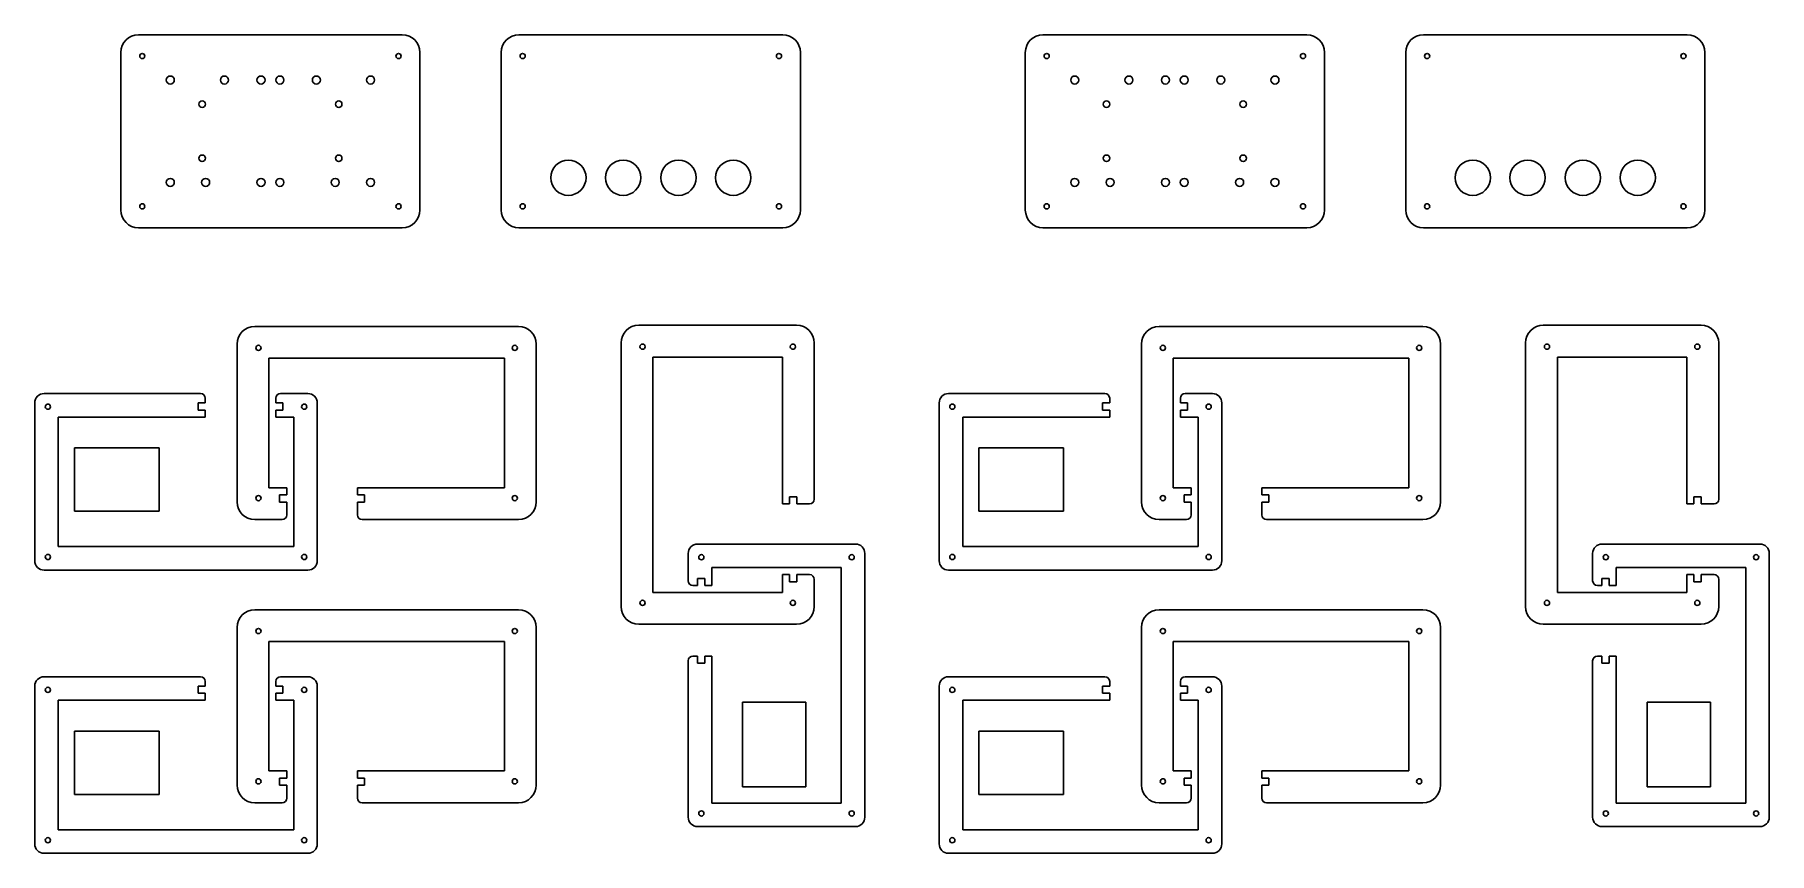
# Model space of a CAD drawing. Extents: x 12 to 748, y 27 to 375.
import ezdxf

# ---------------------------------------------------------------- set-up
doc = ezdxf.new("R2010")
doc.units = 0
doc.layers.get('0').update_dxf_attribs({"color": 5, "linetype": 'CONTINUOUS'})

msp = doc.modelspace()

# ---------------------------------------------------------------- linework, layer by layer
for p, q in [((167.633361, 374.950461), (55.633361, 374.950461)), ((329.13126, 374.950461), (217.13126, 374.950461)), ((551.633361, 374.950461), (439.633361, 374.950461)), ((713.13126, 374.950461), (601.13126, 374.950461)), ((48.133361, 300.450461), (48.133361, 367.450461)), ((175.133361, 300.450461), (175.133361, 367.450461)), ((209.63126, 300.450461), (209.63126, 367.450461)), ((336.63126, 300.450461), (336.63126, 367.450461)), ((432.133361, 300.450461), (432.133361, 367.450461)), ((559.133361, 300.450461), (559.133361, 367.450461)), ((593.63126, 300.450461), (593.63126, 367.450461)), ((720.63126, 300.450461), (720.63126, 367.450461)), ((55.633361, 292.950461), (167.633361, 292.950461)), ((217.13126, 292.950461), (329.13126, 292.950461)), ((439.633361, 292.950461), (551.633361, 292.950461)), ((601.13126, 292.950461), (713.13126, 292.950461)), ((216.961269, 251.013884), (104.961269, 251.013884)), ((268.030766, 251.526663), (335.030766, 251.526663)), ((600.961269, 251.013884), (488.961269, 251.013884)), ((652.030766, 251.526663), (719.030766, 251.526663)), ((97.461269, 243.513884), (97.461269, 176.513884)), ((224.461269, 243.513884), (224.461269, 176.513884)), ((260.530766, 244.026663), (260.530766, 132.026663)), ((342.530766, 244.026663), (342.530766, 177.620988)), ((481.461269, 243.513884), (481.461269, 176.513884)), ((608.461269, 243.513884), (608.461269, 176.513884)), ((644.530766, 244.026663), (644.530766, 132.026663)), ((726.530766, 244.026663), (726.530766, 177.620988)), ((210.961269, 237.513884), (110.961269, 237.513884)), ((110.961269, 237.513884), (110.961269, 182.513884)), ((210.961269, 237.513884), (210.961269, 182.513884)), ((274.030766, 238.026663), (274.030766, 138.026663)), ((274.030766, 238.026663), (329.030766, 238.026663)), ((329.030766, 175.620988), (329.030766, 238.026663)), ((594.961269, 237.513884), (494.961269, 237.513884)), ((494.961269, 237.513884), (494.961269, 182.513884)), ((594.961269, 237.513884), (594.961269, 182.513884)), ((658.030766, 238.026663), (658.030766, 138.026663)), ((658.030766, 238.026663), (713.030766, 238.026663)), ((713.030766, 175.620988), (713.030766, 238.026663)), ((81.954768, 222.535159), (15.549093, 222.535159)), ((115.954768, 222.535159), (127.549093, 222.535159)), ((465.954768, 222.535159), (399.549093, 222.535159)), ((499.954768, 222.535159), (511.549093, 222.535159)), ((11.549093, 151.535159), (11.549093, 218.535159)), ((80.954768, 215.535159), (80.954768, 218.585159)), ((83.954768, 218.585159), (80.954768, 218.585159)), ((83.954768, 215.535159), (80.954768, 215.535159)), ((83.954768, 218.585159), (83.954768, 220.535159)), ((83.954768, 212.535159), (83.954768, 215.535159)), ((113.954768, 218.585159), (113.954768, 220.535159)), ((116.954768, 218.585159), (113.954768, 218.585159)), ((113.954768, 212.535159), (113.954768, 215.535159)), ((116.954768, 215.535159), (113.954768, 215.535159)), ((116.954768, 215.535159), (116.954768, 218.585159)), ((131.549093, 151.535159), (131.549093, 218.535159)), ((395.549093, 151.535159), (395.549093, 218.535159)), ((464.954768, 215.535159), (464.954768, 218.585159)), ((467.954768, 218.585159), (464.954768, 218.585159)), ((467.954768, 215.535159), (464.954768, 215.535159)), ((467.954768, 218.585159), (467.954768, 220.535159)), ((467.954768, 212.535159), (467.954768, 215.535159)), ((497.954768, 218.585159), (497.954768, 220.535159)), ((500.954768, 218.585159), (497.954768, 218.585159)), ((497.954768, 212.535159), (497.954768, 215.535159)), ((500.954768, 215.535159), (497.954768, 215.535159)), ((500.954768, 215.535159), (500.954768, 218.585159)), ((515.549093, 151.535159), (515.549093, 218.535159)), ((21.549093, 157.535159), (21.549093, 212.535159)), ((21.549093, 212.535159), (83.954768, 212.535159)), ((113.954768, 212.535159), (121.549093, 212.535159)), ((121.549093, 157.535159), (121.549093, 212.535159)), ((405.549093, 157.535159), (405.549093, 212.535159)), ((405.549093, 212.535159), (467.954768, 212.535159)), ((497.954768, 212.535159), (505.549093, 212.535159)), ((505.549093, 157.535159), (505.549093, 212.535159)), ((28.463454, 172.532176), (28.463454, 199.432176)), ((28.463454, 199.432176), (64.363454, 199.432176)), ((64.363454, 172.532176), (64.363454, 199.432176)), ((412.463454, 172.532176), (412.463454, 199.432176)), ((412.463454, 199.432176), (448.363454, 199.432176)), ((448.363454, 172.532176), (448.363454, 199.432176)), ((118.555593, 182.513884), (110.961269, 182.513884)), ((115.555593, 179.513884), (118.555593, 179.513884)), ((115.555593, 179.513884), (115.555593, 176.463884)), ((118.555593, 182.513884), (118.555593, 179.513884)), ((148.555593, 182.513884), (148.555593, 179.513884)), ((148.555593, 182.513884), (210.961269, 182.513884)), ((148.555593, 179.513884), (151.555593, 179.513884)), ((151.555593, 179.513884), (151.555593, 176.463884)), ((332.030766, 178.620988), (335.080766, 178.620988)), ((332.030766, 175.620988), (332.030766, 178.620988)), ((335.080766, 175.620988), (335.080766, 178.620988)), ((502.555593, 182.513884), (494.961269, 182.513884)), ((499.555593, 179.513884), (502.555593, 179.513884)), ((499.555593, 179.513884), (499.555593, 176.463884)), ((502.555593, 182.513884), (502.555593, 179.513884)), ((532.555593, 182.513884), (532.555593, 179.513884)), ((532.555593, 182.513884), (594.961269, 182.513884)), ((532.555593, 179.513884), (535.555593, 179.513884)), ((535.555593, 179.513884), (535.555593, 176.463884)), ((716.030766, 178.620988), (719.080766, 178.620988)), ((716.030766, 175.620988), (716.030766, 178.620988)), ((719.080766, 175.620988), (719.080766, 178.620988)), ((28.463454, 172.532176), (64.363454, 172.532176)), ((115.555593, 176.463884), (118.555593, 176.463884)), ((118.555593, 176.463884), (118.555593, 171.013884)), ((148.555593, 176.463884), (148.555593, 171.013884)), ((148.555593, 176.463884), (151.555593, 176.463884)), ((329.030766, 175.620988), (332.030766, 175.620988)), ((335.080766, 175.620988), (340.530766, 175.620988)), ((412.463454, 172.532176), (448.363454, 172.532176)), ((499.555593, 176.463884), (502.555593, 176.463884)), ((502.555593, 176.463884), (502.555593, 171.013884)), ((532.555593, 176.463884), (532.555593, 171.013884)), ((532.555593, 176.463884), (535.555593, 176.463884)), ((713.030766, 175.620988), (716.030766, 175.620988)), ((719.080766, 175.620988), (724.530766, 175.620988)), ((116.555593, 169.013884), (104.961269, 169.013884)), ((216.961269, 169.013884), (150.555593, 169.013884)), ((500.555593, 169.013884), (488.961269, 169.013884)), ((600.961269, 169.013884), (534.555593, 169.013884)), ((21.549093, 157.535159), (121.549093, 157.535159)), ((360.009491, 158.614487), (293.009491, 158.614487)), ((405.549093, 157.535159), (505.549093, 157.535159)), ((744.009491, 158.614487), (677.009491, 158.614487)), ((15.549093, 147.535159), (127.549093, 147.535159)), ((289.009491, 143.020163), (289.009491, 154.614487)), ((354.009491, 148.614487), (299.009491, 148.614487)), ((299.009491, 141.020163), (299.009491, 148.614487)), ((354.009491, 48.614487), (354.009491, 148.614487)), ((364.009491, 42.614487), (364.009491, 154.614487)), ((399.549093, 147.535159), (511.549093, 147.535159)), ((673.009491, 143.020163), (673.009491, 154.614487)), ((738.009491, 148.614487), (683.009491, 148.614487)), ((683.009491, 141.020163), (683.009491, 148.614487)), ((738.009491, 48.614487), (738.009491, 148.614487)), ((748.009491, 42.614487), (748.009491, 154.614487)), ((292.959491, 141.020163), (291.009491, 141.020163)), ((292.959491, 144.020163), (292.959491, 141.020163)), ((296.009491, 144.020163), (292.959491, 144.020163)), ((296.009491, 144.020163), (296.009491, 141.020163)), ((299.009491, 141.020163), (296.009491, 141.020163)), ((329.030766, 145.620988), (332.030766, 145.620988)), ((329.030766, 145.620988), (329.030766, 138.026663)), ((332.030766, 142.620988), (332.030766, 145.620988)), ((332.030766, 142.620988), (335.080766, 142.620988)), ((335.080766, 145.620988), (340.530766, 145.620988)), ((335.080766, 142.620988), (335.080766, 145.620988)), ((342.530766, 143.620988), (342.530766, 132.026663)), ((676.959491, 141.020163), (675.009491, 141.020163)), ((676.959491, 144.020163), (676.959491, 141.020163)), ((680.009491, 144.020163), (676.959491, 144.020163)), ((680.009491, 144.020163), (680.009491, 141.020163)), ((683.009491, 141.020163), (680.009491, 141.020163)), ((713.030766, 145.620988), (716.030766, 145.620988)), ((713.030766, 145.620988), (713.030766, 138.026663)), ((716.030766, 142.620988), (716.030766, 145.620988)), ((716.030766, 142.620988), (719.080766, 142.620988)), ((719.080766, 145.620988), (724.530766, 145.620988)), ((719.080766, 142.620988), (719.080766, 145.620988)), ((726.530766, 143.620988), (726.530766, 132.026663)), ((274.030766, 138.026663), (329.030766, 138.026663)), ((658.030766, 138.026663), (713.030766, 138.026663)), ((216.961269, 130.731458), (104.961269, 130.731458)), ((600.961269, 130.731458), (488.961269, 130.731458)), ((97.461269, 123.231458), (97.461269, 56.231458)), ((224.461269, 123.231458), (224.461269, 56.231458)), ((268.030766, 124.526663), (335.030766, 124.526663)), ((481.461269, 123.231458), (481.461269, 56.231458)), ((608.461269, 123.231458), (608.461269, 56.231458)), ((652.030766, 124.526663), (719.030766, 124.526663)), ((210.961269, 117.231458), (110.961269, 117.231458)), ((110.961269, 117.231458), (110.961269, 62.231458)), ((210.961269, 117.231458), (210.961269, 62.231458)), ((292.959491, 111.020163), (291.009491, 111.020163)), ((292.959491, 111.020163), (292.959491, 108.020163)), ((299.009491, 111.020163), (296.009491, 111.020163)), ((296.009491, 111.020163), (296.009491, 108.020163)), ((299.009491, 48.614487), (299.009491, 111.020163)), ((594.961269, 117.231458), (494.961269, 117.231458)), ((494.961269, 117.231458), (494.961269, 62.231458)), ((594.961269, 117.231458), (594.961269, 62.231458)), ((676.959491, 111.020163), (675.009491, 111.020163)), ((676.959491, 111.020163), (676.959491, 108.020163)), ((683.009491, 111.020163), (680.009491, 111.020163)), ((680.009491, 111.020163), (680.009491, 108.020163)), ((683.009491, 48.614487), (683.009491, 111.020163)), ((289.009491, 109.020163), (289.009491, 42.614487)), ((296.009491, 108.020163), (292.959491, 108.020163)), ((673.009491, 109.020163), (673.009491, 42.614487)), ((680.009491, 108.020163), (676.959491, 108.020163)), ((11.549093, 31.252733), (11.549093, 98.252733)), ((81.954768, 102.252733), (15.549093, 102.252733)), ((80.954768, 95.252733), (80.954768, 98.302733)), ((83.954768, 98.302733), (80.954768, 98.302733)), ((83.954768, 98.302733), (83.954768, 100.252733)), ((113.954768, 98.302733), (113.954768, 100.252733)), ((116.954768, 98.302733), (113.954768, 98.302733)), ((115.954768, 102.252733), (127.549093, 102.252733)), ((116.954768, 95.252733), (116.954768, 98.302733)), ((131.549093, 31.252733), (131.549093, 98.252733)), ((395.549093, 31.252733), (395.549093, 98.252733)), ((465.954768, 102.252733), (399.549093, 102.252733)), ((464.954768, 95.252733), (464.954768, 98.302733)), ((467.954768, 98.302733), (464.954768, 98.302733)), ((467.954768, 98.302733), (467.954768, 100.252733)), ((497.954768, 98.302733), (497.954768, 100.252733)), ((500.954768, 98.302733), (497.954768, 98.302733)), ((499.954768, 102.252733), (511.549093, 102.252733)), ((500.954768, 95.252733), (500.954768, 98.302733)), ((515.549093, 31.252733), (515.549093, 98.252733)), ((21.549093, 37.252733), (21.549093, 92.252733)), ((21.549093, 92.252733), (83.954768, 92.252733)), ((83.954768, 95.252733), (80.954768, 95.252733)), ((83.954768, 92.252733), (83.954768, 95.252733)), ((113.954768, 92.252733), (113.954768, 95.252733)), ((116.954768, 95.252733), (113.954768, 95.252733)), ((113.954768, 92.252733), (121.549093, 92.252733)), ((121.549093, 37.252733), (121.549093, 92.252733)), ((339.012475, 91.428849), (312.112475, 91.428849)), ((312.112475, 55.528849), (312.112475, 91.428849)), ((339.012475, 55.528849), (339.012475, 91.428849)), ((405.549093, 37.252733), (405.549093, 92.252733)), ((405.549093, 92.252733), (467.954768, 92.252733)), ((467.954768, 95.252733), (464.954768, 95.252733)), ((467.954768, 92.252733), (467.954768, 95.252733)), ((497.954768, 92.252733), (497.954768, 95.252733)), ((500.954768, 95.252733), (497.954768, 95.252733)), ((497.954768, 92.252733), (505.549093, 92.252733)), ((505.549093, 37.252733), (505.549093, 92.252733)), ((723.012475, 91.428849), (696.112475, 91.428849)), ((696.112475, 55.528849), (696.112475, 91.428849)), ((723.012475, 55.528849), (723.012475, 91.428849)), ((28.463454, 52.24975), (28.463454, 79.14975)), ((28.463454, 79.14975), (64.363454, 79.14975)), ((64.363454, 52.24975), (64.363454, 79.14975)), ((412.463454, 52.24975), (412.463454, 79.14975)), ((412.463454, 79.14975), (448.363454, 79.14975)), ((448.363454, 52.24975), (448.363454, 79.14975)), ((118.555593, 62.231458), (110.961269, 62.231458)), ((115.555593, 59.231458), (118.555593, 59.231458)), ((115.555593, 59.231458), (115.555593, 56.181458)), ((118.555593, 62.231458), (118.555593, 59.231458)), ((148.555593, 62.231458), (148.555593, 59.231458)), ((148.555593, 62.231458), (210.961269, 62.231458)), ((148.555593, 59.231458), (151.555593, 59.231458)), ((151.555593, 59.231458), (151.555593, 56.181458)), ((502.555593, 62.231458), (494.961269, 62.231458)), ((499.555593, 59.231458), (502.555593, 59.231458)), ((499.555593, 59.231458), (499.555593, 56.181458)), ((502.555593, 62.231458), (502.555593, 59.231458)), ((532.555593, 62.231458), (532.555593, 59.231458)), ((532.555593, 62.231458), (594.961269, 62.231458)), ((532.555593, 59.231458), (535.555593, 59.231458)), ((535.555593, 59.231458), (535.555593, 56.181458)), ((28.463454, 52.24975), (64.363454, 52.24975)), ((115.555593, 56.181458), (118.555593, 56.181458)), ((118.555593, 56.181458), (118.555593, 50.731458)), ((148.555593, 56.181458), (148.555593, 50.731458)), ((148.555593, 56.181458), (151.555593, 56.181458)), ((339.012475, 55.528849), (312.112475, 55.528849)), ((412.463454, 52.24975), (448.363454, 52.24975)), ((499.555593, 56.181458), (502.555593, 56.181458)), ((502.555593, 56.181458), (502.555593, 50.731458)), ((532.555593, 56.181458), (532.555593, 50.731458)), ((532.555593, 56.181458), (535.555593, 56.181458)), ((723.012475, 55.528849), (696.112475, 55.528849)), ((116.555593, 48.731458), (104.961269, 48.731458)), ((216.961269, 48.731458), (150.555593, 48.731458)), ((354.009491, 48.614487), (299.009491, 48.614487)), ((500.555593, 48.731458), (488.961269, 48.731458)), ((600.961269, 48.731458), (534.555593, 48.731458)), ((738.009491, 48.614487), (683.009491, 48.614487)), ((21.549093, 37.252733), (121.549093, 37.252733)), ((360.009491, 38.614487), (293.009491, 38.614487)), ((405.549093, 37.252733), (505.549093, 37.252733)), ((744.009491, 38.614487), (677.009491, 38.614487)), ((15.549093, 27.252733), (127.549093, 27.252733)), ((399.549093, 27.252733), (511.549093, 27.252733))]:
    msp.add_line(p, q)
for centre, radius in [((57.219147, 365.864675), 1.1), ((166.047574, 365.864675), 1.1), ((218.717047, 365.864675), 1.1), ((327.545474, 365.864675), 1.1), ((441.219147, 365.864675), 1.1), ((550.047574, 365.864675), 1.1), ((602.717047, 365.864675), 1.1), ((711.545474, 365.864675), 1.1), ((69.133361, 355.700461), 1.7), ((92.133361, 355.700461), 1.7), ((107.633361, 355.700461), 1.7), ((115.633361, 355.700461), 1.7), ((131.133361, 355.700461), 1.7), ((154.133361, 355.700461), 1.7), ((453.133361, 355.700461), 1.7), ((476.133361, 355.700461), 1.7), ((491.633361, 355.700461), 1.7), ((499.633361, 355.700461), 1.7), ((515.133361, 355.700461), 1.7), ((538.133361, 355.700461), 1.7), ((82.633361, 345.450461), 1.375), ((140.633361, 345.450461), 1.375), ((466.633361, 345.450461), 1.375), ((524.633361, 345.450461), 1.375), ((82.633361, 322.450461), 1.375), ((140.633361, 322.450461), 1.375), ((238.13126, 314.200461), 7.5), ((261.38126, 314.200461), 7.5), ((284.88126, 314.200461), 7.5), ((308.13126, 314.200461), 7.5), ((466.633361, 322.450461), 1.375), ((524.633361, 322.450461), 1.375), ((622.13126, 314.200461), 7.5), ((645.38126, 314.200461), 7.5), ((668.88126, 314.200461), 7.5), ((692.13126, 314.200461), 7.5), ((69.133361, 312.200461), 1.7), ((84.133361, 312.200461), 1.7), ((107.633361, 312.200461), 1.7), ((115.633361, 312.200461), 1.7), ((139.133361, 312.200461), 1.7), ((154.133361, 312.200461), 1.7), ((453.133361, 312.200461), 1.7), ((468.133361, 312.200461), 1.7), ((491.633361, 312.200461), 1.7), ((499.633361, 312.200461), 1.7), ((523.133361, 312.200461), 1.7), ((538.133361, 312.200461), 1.7), ((57.219147, 302.036247), 1.1), ((166.047574, 302.036247), 1.1), ((218.717047, 302.036247), 1.1), ((327.545474, 302.036247), 1.1), ((441.219147, 302.036247), 1.1), ((550.047574, 302.036247), 1.1), ((602.717047, 302.036247), 1.1), ((711.545474, 302.036247), 1.1), ((269.616553, 242.440877), 1.1), ((333.44498, 242.440877), 1.1), ((653.616553, 242.440877), 1.1), ((717.44498, 242.440877), 1.1), ((106.547055, 241.928098), 1.1), ((215.375482, 241.928098), 1.1), ((490.547055, 241.928098), 1.1), ((599.375482, 241.928098), 1.1), ((17.134879, 216.949373), 1.1), ((125.963306, 216.949373), 1.1), ((401.134879, 216.949373), 1.1), ((509.963306, 216.949373), 1.1), ((106.547055, 178.099671), 1.1), ((215.375482, 178.099671), 1.1), ((490.547055, 178.099671), 1.1), ((599.375482, 178.099671), 1.1), ((17.134879, 153.120946), 1.1), ((125.963306, 153.120946), 1.1), ((294.595277, 153.028701), 1.1), ((358.423705, 153.028701), 1.1), ((401.134879, 153.120946), 1.1), ((509.963306, 153.120946), 1.1), ((678.595277, 153.028701), 1.1), ((742.423705, 153.028701), 1.1), ((269.616553, 133.61245), 1.1), ((333.44498, 133.61245), 1.1), ((653.616553, 133.61245), 1.1), ((717.44498, 133.61245), 1.1), ((106.547055, 121.645672), 1.1), ((215.375482, 121.645672), 1.1), ((490.547055, 121.645672), 1.1), ((599.375482, 121.645672), 1.1), ((17.134879, 96.666947), 1.1), ((125.963306, 96.666947), 1.1), ((401.134879, 96.666947), 1.1), ((509.963306, 96.666947), 1.1), ((106.547055, 57.817245), 1.1), ((215.375482, 57.817245), 1.1), ((490.547055, 57.817245), 1.1), ((599.375482, 57.817245), 1.1), ((294.595277, 44.200274), 1.1), ((358.423705, 44.200274), 1.1), ((678.595277, 44.200274), 1.1), ((742.423705, 44.200274), 1.1), ((17.134879, 32.83852), 1.1), ((125.963306, 32.83852), 1.1), ((401.134879, 32.83852), 1.1), ((509.963306, 32.83852), 1.1)]:
    msp.add_circle(centre, radius)
for centre, radius, start, end in [((55.633361, 367.450461), 7.5, 90, 180), ((167.633361, 367.450461), 7.5, 0, 90), ((217.13126, 367.450461), 7.5, 90, 180), ((329.13126, 367.450461), 7.5, 0, 90), ((439.633361, 367.450461), 7.5, 90, 180), ((551.633361, 367.450461), 7.5, 0, 90), ((601.13126, 367.450461), 7.5, 90, 180), ((713.13126, 367.450461), 7.5, 0, 90), ((55.633361, 300.450461), 7.5, 180, 270), ((167.633361, 300.450461), 7.5, 270, 0), ((217.13126, 300.450461), 7.5, 180, 270), ((329.13126, 300.450461), 7.5, 270, 0), ((439.633361, 300.450461), 7.5, 180, 270), ((551.633361, 300.450461), 7.5, 270, 0), ((601.13126, 300.450461), 7.5, 180, 270), ((713.13126, 300.450461), 7.5, 270, 0), ((104.961269, 243.513884), 7.5, 90, 180), ((216.961269, 243.513884), 7.5, 0, 90), ((268.030766, 244.026663), 7.5, 90, 180), ((335.030766, 244.026663), 7.5, 0, 90), ((488.961269, 243.513884), 7.5, 90, 180), ((600.961269, 243.513884), 7.5, 0, 90), ((652.030766, 244.026663), 7.5, 90, 180), ((719.030766, 244.026663), 7.5, 0, 90), ((15.549093, 218.535159), 4, 90, 180), ((81.954768, 220.535159), 2, 0, 90), ((115.954768, 220.535159), 2, 90, 180), ((127.549093, 218.535159), 4, 0, 90), ((399.549093, 218.535159), 4, 90, 180), ((465.954768, 220.535159), 2, 0, 90), ((499.954768, 220.535159), 2, 90, 180), ((511.549093, 218.535159), 4, 0, 90), ((340.530766, 177.620988), 2, 270, 0), ((724.530766, 177.620988), 2, 270, 0), ((104.961269, 176.513884), 7.5, 180, 270), ((116.555593, 171.013884), 2, 270, 0), ((150.555593, 171.013884), 2, 180, 270), ((216.961269, 176.513884), 7.5, 270, 0), ((488.961269, 176.513884), 7.5, 180, 270), ((500.555593, 171.013884), 2, 270, 0), ((534.555593, 171.013884), 2, 180, 270), ((600.961269, 176.513884), 7.5, 270, 0), ((293.009491, 154.614487), 4, 90, 180), ((360.009491, 154.614487), 4, 0, 90), ((677.009491, 154.614487), 4, 90, 180), ((744.009491, 154.614487), 4, 0, 90), ((15.549093, 151.535159), 4, 180, 270), ((127.549093, 151.535159), 4, 270, 0), ((399.549093, 151.535159), 4, 180, 270), ((511.549093, 151.535159), 4, 270, 0), ((291.009491, 143.020163), 2, 180, 270), ((340.530766, 143.620988), 2, 0, 90), ((675.009491, 143.020163), 2, 180, 270), ((724.530766, 143.620988), 2, 0, 90), ((104.961269, 123.231458), 7.5, 90, 180), ((216.961269, 123.231458), 7.5, 0, 90), ((268.030766, 132.026663), 7.5, 180, 270), ((335.030766, 132.026663), 7.5, 270, 0), ((488.961269, 123.231458), 7.5, 90, 180), ((600.961269, 123.231458), 7.5, 0, 90), ((652.030766, 132.026663), 7.5, 180, 270), ((719.030766, 132.026663), 7.5, 270, 0), ((291.009491, 109.020163), 2, 90, 180), ((675.009491, 109.020163), 2, 90, 180), ((15.549093, 98.252733), 4, 90, 180), ((81.954768, 100.252733), 2, 0, 90), ((115.954768, 100.252733), 2, 90, 180), ((127.549093, 98.252733), 4, 0, 90), ((399.549093, 98.252733), 4, 90, 180), ((465.954768, 100.252733), 2, 0, 90), ((499.954768, 100.252733), 2, 90, 180), ((511.549093, 98.252733), 4, 0, 90), ((104.961269, 56.231458), 7.5, 180, 270), ((216.961269, 56.231458), 7.5, 270, 0), ((488.961269, 56.231458), 7.5, 180, 270), ((600.961269, 56.231458), 7.5, 270, 0), ((116.555593, 50.731458), 2, 270, 0), ((150.555593, 50.731458), 2, 180, 270), ((500.555593, 50.731458), 2, 270, 0), ((534.555593, 50.731458), 2, 180, 270), ((293.009491, 42.614487), 4, 180, 270), ((360.009491, 42.614487), 4, 270, 0), ((677.009491, 42.614487), 4, 180, 270), ((744.009491, 42.614487), 4, 270, 0), ((15.549093, 31.252733), 4, 180, 270), ((127.549093, 31.252733), 4, 270, 0), ((399.549093, 31.252733), 4, 180, 270), ((511.549093, 31.252733), 4, 270, 0)]:
    msp.add_arc(centre, radius, start, end)

doc.saveas('drawing.dxf')
